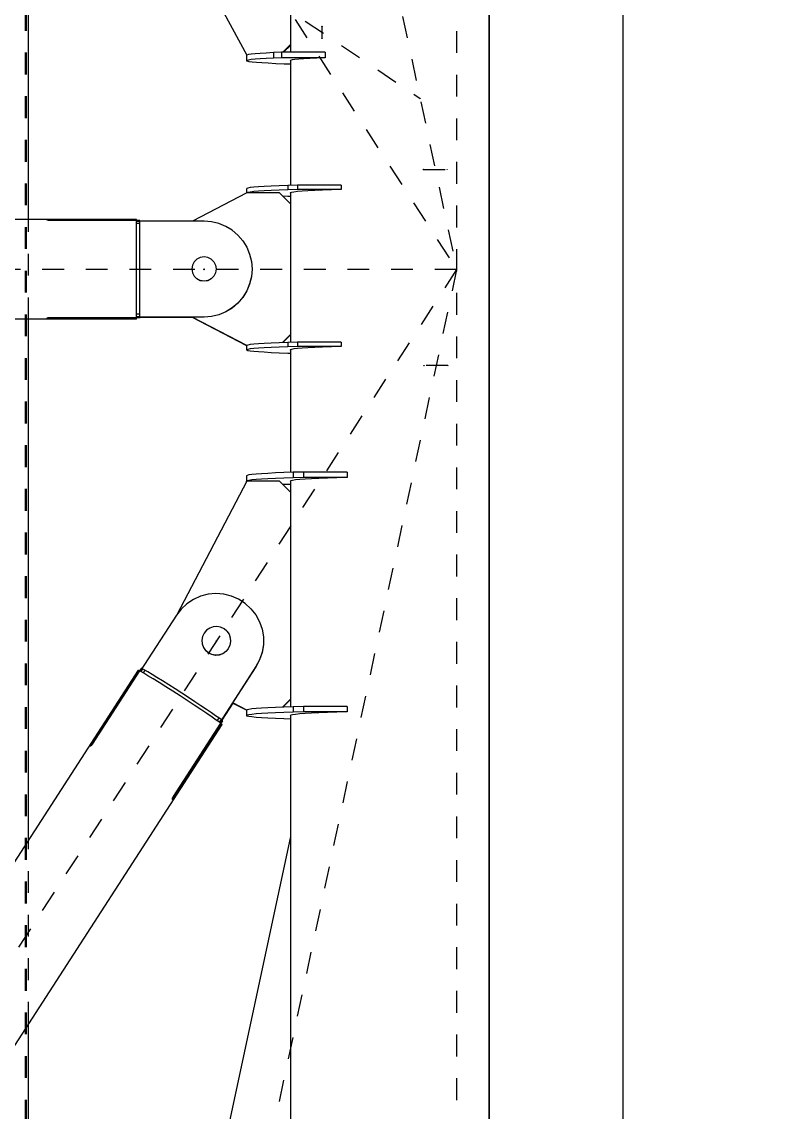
# Model space of a CAD drawing. Header units: millimetres. Extents: x 149919 to 150445, y 136651 to 136866.
# Drawn here: x 150263.52 to 150266.988, y 136771.112 to 136776.11 of the extents above; entities that cross this region are included whole.
import ezdxf

# ---------------------------------------------------------------- set-up
doc = ezdxf.new("R2010")
doc.units = ezdxf.units.MM
doc.header["$LTSCALE"] = 0.25
for name, pattern in [('CENTER', [50.8, 31.75, -6.35, 6.35, -6.35]), ('XKITLINE00', [0]), ('XKITLINE02', [4, 2, -2])]:
    doc.linetypes.add(name, pattern=pattern)
doc.layers.add('Wall', color=7, linetype='Continuous')

# ---------------------------------------------------------------- blocks, each defined once
blk = doc.blocks.new('çatıı')
at = {"color": 116, "linetype": 'XKITLINE02', "true_color": 0x136734}
for p, q in [((12172.31, 12049.63), (12172.31, 13721.24)), ((12172.84, 12049.63), (12172.84, 13721.24)), ((12173.69, 12437.44), (12173.69, 12483.11)), ((12173.69, 12114.46), (12173.69, 12198.64))]:
    blk.add_line(p, q, dxfattribs=at)
at = {"color": 8, "linetype": 'CENTER'}
for p, q in [((11840, 13280.27), (12370, 12460.27)), ((12195, 13280.27), (12370, 12460.27)), ((11919.13, 12831.09), (12353.27, 12538.65)), ((12370, 12689.51), (12370, 11020.27)), ((12308.29, 12571.71), (12308.29, 12566.2)), ((12354.73, 12506.11), (12365.69, 12506.13)), ((12370, 12460.27), (11840, 11640.27)), ((12370, 12460.27), (11840, 12460.27)), ((12370, 12460.27), (12196.44, 11647.05)), ((12254.2, 12460.14), (12254.2, 12460.41)), ((12366.06, 12416.17), (12355.1, 12416.16)), ((12259.8, 12289.94), (12259.8, 12289.61))]:
    blk.add_line(p, q, dxfattribs=at)
at = {"color": 8, "linetype": 'XKITLINE00'}
for p, q in [((12446.2, 12689.51), (12446.2, 11020.27)), ((12293.8, 12663.45), (12293.8, 12559.78)), ((12240.92, 12619.21), (12273.81, 12558.44)), ((12293.8, 12563.3), (12290.29, 12559.78)), ((12293.8, 12562.87), (12290.71, 12559.78)), ((12273.89, 12558.53), (12273.7, 12558.34)), ((12273.7, 12558.34), (12273.7, 12555.84)), ((12273.89, 12556.03), (12273.7, 12555.84)), ((12274.05, 12555.64), (12273.7, 12555.84)), ((12274.62, 12558.72), (12273.89, 12558.53)), ((12274.62, 12556.22), (12273.89, 12556.03)), ((12275.88, 12558.91), (12274.62, 12558.72)), ((12275.88, 12556.41), (12274.62, 12556.22)), ((12277.67, 12559.1), (12275.88, 12558.91)), ((12277.67, 12556.6), (12275.88, 12556.41)), ((12279.96, 12559.28), (12277.67, 12559.1)), ((12279.96, 12556.78), (12277.67, 12556.6)), ((12282.75, 12559.45), (12279.96, 12559.28)), ((12282.75, 12556.95), (12279.96, 12556.78)), ((12286.02, 12559.62), (12282.75, 12559.45)), ((12286.02, 12557.12), (12282.75, 12556.95)), ((12289.73, 12559.78), (12286.02, 12559.62)), ((12286.02, 12559.62), (12286.02, 12557.12)), ((12289.73, 12557.28), (12286.02, 12557.12)), ((12309.7, 12559.81), (12289.73, 12559.78)), ((12289.73, 12559.78), (12289.73, 12557.28)), ((12309.7, 12557.31), (12289.73, 12557.28)), ((12293.86, 12556.06), (12293.67, 12555.87)), ((12293.8, 12555.8), (12293.67, 12555.87)), ((12293.8, 12555.99), (12293.8, 12498.81)), ((12294.59, 12556.26), (12293.86, 12556.06)), ((12295.85, 12556.45), (12294.59, 12556.26)), ((12297.64, 12556.63), (12295.85, 12556.45)), ((12299.93, 12556.81), (12297.64, 12556.63)), ((12302.72, 12556.99), (12299.93, 12556.81)), ((12305.99, 12557.15), (12302.72, 12556.99)), ((12309.7, 12557.31), (12305.99, 12557.15)), ((12309.7, 12559.81), (12309.7, 12557.31)), ((12274.94, 12555.45), (12274.05, 12555.64)), ((12276.35, 12555.26), (12274.94, 12555.45)), ((12278.29, 12555.08), (12276.35, 12555.26)), ((12280.73, 12554.9), (12278.29, 12555.08)), ((12283.66, 12554.73), (12280.73, 12554.9)), ((12287.06, 12554.56), (12283.66, 12554.73)), ((12290.91, 12554.41), (12287.06, 12554.56)), ((12293.8, 12554.31), (12290.91, 12554.41)), ((12274.31, 12497.55), (12273.76, 12497.36)), ((12273.76, 12495.3), (12273.76, 12497.36)), ((12275.4, 12497.74), (12274.31, 12497.55)), ((12275.4, 12495.74), (12274.31, 12495.55)), ((12277.03, 12497.93), (12275.4, 12497.74)), ((12277.03, 12495.93), (12275.4, 12495.74)), ((12279.18, 12498.11), (12277.03, 12497.93)), ((12279.18, 12496.12), (12277.03, 12495.93)), ((12281.83, 12498.29), (12279.18, 12498.11)), ((12281.83, 12496.29), (12279.18, 12496.12)), ((12284.98, 12498.46), (12281.83, 12498.29)), ((12284.98, 12496.46), (12281.83, 12496.29)), ((12288.59, 12498.62), (12284.98, 12498.46)), ((12288.59, 12496.63), (12284.98, 12496.46)), ((12292.65, 12498.78), (12288.59, 12498.62)), ((12292.65, 12496.78), (12288.59, 12496.63)), ((12297.11, 12498.92), (12292.65, 12498.78)), ((12292.65, 12498.78), (12292.65, 12496.78)), ((12297.11, 12496.92), (12292.65, 12496.78)), ((12295.4, 12495.74), (12294.31, 12495.55)), ((12297.03, 12495.93), (12295.4, 12495.74)), ((12299.18, 12496.12), (12297.03, 12495.93)), ((12317.11, 12498.92), (12297.11, 12498.92)), ((12297.11, 12498.92), (12297.11, 12496.92)), ((12317.11, 12496.92), (12297.11, 12496.92)), ((12301.83, 12496.29), (12299.18, 12496.12)), ((12304.98, 12496.46), (12301.83, 12496.29)), ((12308.59, 12496.63), (12304.98, 12496.46)), ((12312.65, 12496.78), (12308.59, 12496.63)), ((12317.11, 12496.92), (12312.65, 12496.78)), ((12317.11, 12498.92), (12317.11, 12496.92)), ((12273.8, 12495.32), (12248.96, 12482.4)), ((12274.31, 12495.55), (12273.76, 12495.36)), ((12288.8, 12495.32), (12273.8, 12495.32)), ((12293.8, 12490.32), (12288.8, 12495.32)), ((12292.65, 12493.74), (12290.29, 12493.83)), ((12293.8, 12493.7), (12292.65, 12493.74)), ((12294.31, 12495.55), (12293.76, 12495.36)), ((12293.76, 12495.36), (12293.76, 12495.16)), ((12293.8, 12495.15), (12293.76, 12495.16)), ((12293.8, 12495.37), (12293.8, 12490.32)), ((12293.8, 12490.32), (12293.8, 12430.35)), ((12223.2, 12483.11), (11986.8, 12483.11)), ((12182.19, 12482.94), (12182.11, 12482.92)), ((12182.11, 12482.92), (12182.11, 12482.9)), ((12182.36, 12482.96), (12182.19, 12482.94)), ((12182.36, 12482.83), (12182.19, 12482.89)), ((12182.6, 12482.97), (12182.36, 12482.96)), ((12182.6, 12482.78), (12182.36, 12482.83)), ((12182.89, 12482.97), (12182.6, 12482.97)), ((12182.89, 12482.75), (12182.6, 12482.78)), ((12183.2, 12482.98), (12182.89, 12482.97)), ((12182.89, 12482.97), (12182.89, 12482.75)), ((12183.2, 12482.74), (12182.89, 12482.75)), ((12183.2, 12482.98), (12183.2, 12482.74)), ((12223.2, 12482.98), (12183.2, 12482.98)), ((12223.2, 12482.74), (12183.2, 12482.74)), ((12223.2, 12481.97), (12223.2, 12483.11)), ((12224.7, 12482.62), (12223.2, 12482.62)), ((12224.7, 12482.56), (12223.2, 12482.56)), ((12254.2, 12482.4), (12223.2, 12482.4)), ((12224.7, 12482.27), (12223.2, 12482.27)), ((12223.2, 12439.05), (12223.2, 12481.97)), ((12224.7, 12481.36), (12223.2, 12481.36)), ((12224.7, 12482.62), (12224.7, 12482.56)), ((12224.7, 12482.56), (12224.7, 12482.4)), ((12224.7, 12441.32), (12224.7, 12482.27)), ((12257.64, 12482.13), (12254.2, 12482.4)), ((12260.99, 12481.32), (12257.64, 12482.13)), ((12264.18, 12480), (12260.99, 12481.32)), ((12267.13, 12478.2), (12264.18, 12480)), ((12269.75, 12475.96), (12267.13, 12478.2)), ((12269.75, 12475.96), (12271.99, 12473.34)), ((12271.99, 12473.34), (12273.8, 12470.39)), ((12252.46, 12465.78), (12250.9, 12464.99)), ((12254.2, 12466.06), (12252.46, 12465.78)), ((12255.93, 12465.78), (12254.2, 12466.06)), ((12257.49, 12464.99), (12255.93, 12465.78)), ((12273.8, 12470.39), (12275.12, 12467.21)), ((12275.12, 12467.21), (12275.92, 12463.85)), ((12248.87, 12462.19), (12248.6, 12460.46)), ((12249.66, 12463.75), (12248.87, 12462.19)), ((12250.9, 12464.99), (12249.66, 12463.75)), ((12258.73, 12463.75), (12257.49, 12464.99)), ((12258.73, 12463.75), (12259.52, 12462.19)), ((12259.52, 12462.19), (12259.8, 12460.46)), ((12275.92, 12463.85), (12276.2, 12460.41)), ((12248.6, 12460.46), (12248.87, 12458.73)), ((12248.87, 12458.73), (12249.66, 12457.17)), ((12248.87, 12458.71), (12249.66, 12457.14)), ((12248.87, 12458.71), (12249.66, 12457.14)), ((12248.87, 12458.68), (12249.66, 12457.12)), ((12250.9, 12455.93), (12249.66, 12457.17)), ((12250.9, 12455.91), (12249.66, 12457.14)), ((12250.9, 12455.91), (12249.66, 12457.14)), ((12250.9, 12455.88), (12249.66, 12457.12)), ((12252.46, 12455.14), (12250.9, 12455.93)), ((12252.46, 12455.11), (12250.9, 12455.91)), ((12252.46, 12455.11), (12250.9, 12455.91)), ((12252.46, 12455.09), (12250.9, 12455.88)), ((12257.49, 12455.93), (12255.93, 12455.14)), ((12257.49, 12455.91), (12255.93, 12455.11)), ((12257.49, 12455.91), (12255.93, 12455.11)), ((12257.49, 12455.88), (12255.93, 12455.09)), ((12258.73, 12457.17), (12257.49, 12455.93)), ((12258.73, 12457.14), (12257.49, 12455.91)), ((12258.73, 12457.14), (12257.49, 12455.91)), ((12258.73, 12457.12), (12257.49, 12455.88)), ((12259.52, 12458.73), (12258.73, 12457.17)), ((12259.52, 12458.71), (12258.73, 12457.14)), ((12259.52, 12458.71), (12258.73, 12457.14)), ((12259.52, 12458.68), (12258.73, 12457.12)), ((12259.8, 12460.46), (12259.52, 12458.73)), ((12275.92, 12456.97), (12275.12, 12453.62)), ((12275.92, 12456.91), (12275.12, 12453.55)), ((12276.2, 12460.41), (12275.92, 12456.97)), ((12254.2, 12454.86), (12252.46, 12455.14)), ((12254.2, 12454.84), (12252.46, 12455.11)), ((12254.2, 12454.84), (12252.46, 12455.11)), ((12254.2, 12454.81), (12252.46, 12455.09)), ((12255.93, 12455.14), (12254.2, 12454.86)), ((12255.93, 12455.11), (12254.2, 12454.84)), ((12255.93, 12455.11), (12254.2, 12454.84)), ((12255.93, 12455.09), (12254.2, 12454.81)), ((12254.2, 12454.86), (12254.2, 12454.84)), ((12254.2, 12454.84), (12254.2, 12454.81)), ((12275.12, 12453.62), (12273.8, 12450.43)), ((12275.12, 12453.55), (12273.8, 12450.37)), ((12271.99, 12447.49), (12269.75, 12444.86)), ((12271.99, 12447.42), (12269.75, 12444.8)), ((12273.8, 12450.43), (12271.99, 12447.49)), ((12273.8, 12450.37), (12271.99, 12447.42)), ((12224.7, 12438.55), (12224.7, 12441.32)), ((12264.18, 12440.82), (12260.99, 12439.5)), ((12264.18, 12440.76), (12260.99, 12439.44)), ((12267.13, 12442.62), (12264.18, 12440.82)), ((12267.13, 12442.56), (12264.18, 12440.76)), ((12269.75, 12444.86), (12267.13, 12442.62)), ((12269.75, 12444.8), (12267.13, 12442.56)), ((12223.2, 12437.44), (11986.8, 12437.44)), ((12182.19, 12437.9), (12182.11, 12437.87)), ((12182.11, 12437.87), (12182.11, 12437.83)), ((12182.19, 12437.79), (12182.11, 12437.83)), ((12182.36, 12437.98), (12182.19, 12437.9)), ((12182.36, 12437.76), (12182.19, 12437.79)), ((12182.6, 12438.04), (12182.36, 12437.98)), ((12182.6, 12437.74), (12182.36, 12437.76)), ((12182.89, 12438.08), (12182.6, 12438.04)), ((12182.89, 12437.72), (12182.6, 12437.74)), ((12183.2, 12438.09), (12182.89, 12438.08)), ((12182.89, 12438.08), (12182.89, 12437.72)), ((12183.2, 12437.72), (12182.89, 12437.72)), ((12183.2, 12438.09), (12183.2, 12437.72)), ((12223.2, 12438.09), (12183.2, 12438.09)), ((12223.2, 12437.72), (12183.2, 12437.72)), ((12224.7, 12439.67), (12223.2, 12439.67)), ((12223.2, 12437.44), (12223.2, 12439.05)), ((12224.7, 12438.55), (12223.2, 12438.55)), ((12254.2, 12438.42), (12223.2, 12438.42)), ((12254.2, 12438.36), (12223.2, 12438.36)), ((12224.7, 12438.14), (12223.2, 12438.14)), ((12224.7, 12438), (12223.2, 12438)), ((12224.7, 12437.93), (12224.7, 12438.36)), ((12248.84, 12438.21), (12224.7, 12438.21)), ((12248.96, 12438.15), (12224.7, 12438.15)), ((12273.76, 12425.25), (12248.55, 12438.36)), ((12273.76, 12425.37), (12248.81, 12438.35)), ((12257.64, 12438.69), (12254.2, 12438.42)), ((12257.64, 12438.63), (12254.2, 12438.36)), ((12254.2, 12438.42), (12254.2, 12438.36)), ((12260.99, 12439.5), (12257.64, 12438.69)), ((12260.99, 12439.44), (12257.64, 12438.63)), ((12257.64, 12438.69), (12257.64, 12438.63)), ((12275.4, 12425.77), (12274.31, 12425.58)), ((12277.03, 12425.96), (12275.4, 12425.77)), ((12279.18, 12426.15), (12277.03, 12425.96)), ((12281.83, 12426.33), (12279.18, 12426.15)), ((12284.98, 12426.5), (12281.83, 12426.33)), ((12288.59, 12426.66), (12284.98, 12426.5)), ((12292.65, 12426.81), (12288.59, 12426.66)), ((12293.8, 12430.35), (12290.16, 12426.72)), ((12293.8, 12430.23), (12290.29, 12426.72)), ((12297.11, 12426.95), (12292.65, 12426.81)), ((12292.65, 12426.81), (12292.65, 12424.81)), ((12293.8, 12430.35), (12293.8, 12430.29)), ((12293.8, 12430.29), (12293.8, 12426.85)), ((12317.11, 12426.95), (12297.11, 12426.95)), ((12297.11, 12426.95), (12297.11, 12424.95)), ((12317.11, 12426.95), (12317.11, 12424.95)), ((12274.31, 12425.58), (12273.76, 12425.39)), ((12273.76, 12423.19), (12273.76, 12425.39)), ((12274.31, 12423.58), (12273.76, 12423.39)), ((12274.31, 12423), (12273.76, 12423.19)), ((12275.4, 12423.78), (12274.31, 12423.58)), ((12275.4, 12422.81), (12274.31, 12423)), ((12277.03, 12423.96), (12275.4, 12423.78)), ((12277.03, 12422.62), (12275.4, 12422.81)), ((12279.18, 12424.15), (12277.03, 12423.96)), ((12279.18, 12422.43), (12277.03, 12422.62)), ((12281.83, 12424.33), (12279.18, 12424.15)), ((12281.83, 12422.26), (12279.18, 12422.43)), ((12284.98, 12424.5), (12281.83, 12424.33)), ((12284.98, 12422.09), (12281.83, 12422.26)), ((12288.59, 12424.66), (12284.98, 12424.5)), ((12288.59, 12421.92), (12284.98, 12422.09)), ((12292.65, 12424.81), (12288.59, 12424.66)), ((12292.65, 12421.77), (12288.59, 12421.92)), ((12297.11, 12424.95), (12292.65, 12424.81)), ((12293.8, 12421.74), (12292.65, 12421.77)), ((12294.31, 12423.58), (12293.76, 12423.39)), ((12293.76, 12423.39), (12293.76, 12423.19)), ((12293.8, 12423.18), (12293.76, 12423.19)), ((12293.8, 12423.4), (12293.8, 12367.2)), ((12295.4, 12423.78), (12294.31, 12423.58)), ((12297.03, 12423.96), (12295.4, 12423.78)), ((12299.18, 12424.15), (12297.03, 12423.96)), ((12317.11, 12424.95), (12297.11, 12424.95)), ((12301.83, 12424.33), (12299.18, 12424.15)), ((12304.98, 12424.5), (12301.83, 12424.33)), ((12308.59, 12424.66), (12304.98, 12424.5)), ((12312.65, 12424.81), (12308.59, 12424.66)), ((12317.11, 12424.95), (12312.65, 12424.81)), ((12273.97, 12365.84), (12273.69, 12365.64)), ((12274.8, 12366.03), (12273.97, 12365.84)), ((12276.18, 12366.23), (12274.8, 12366.03)), ((12278.1, 12366.41), (12276.18, 12366.23)), ((12280.54, 12366.6), (12278.1, 12366.41)), ((12283.48, 12366.77), (12280.54, 12366.6)), ((12286.91, 12366.94), (12283.48, 12366.77)), ((12290.8, 12367.1), (12286.91, 12366.94)), ((12295.12, 12367.24), (12290.8, 12367.1)), ((12299.84, 12367.38), (12295.12, 12367.24)), ((12295.12, 12367.24), (12295.12, 12364.74)), ((12299.84, 12367.38), (12299.84, 12364.88)), ((12319.84, 12367.38), (12299.84, 12367.38)), ((12319.84, 12367.38), (12319.84, 12364.88)), ((12273.79, 12363.22), (12241.75, 12301.94)), ((12273.69, 12365.64), (12273.69, 12363.14)), ((12273.79, 12363.21), (12273.69, 12363.14)), ((12273.74, 12363.11), (12273.69, 12363.14)), ((12288.79, 12363.22), (12273.79, 12363.22)), ((12273.97, 12363.34), (12273.8, 12363.22)), ((12274.8, 12363.53), (12273.97, 12363.34)), ((12276.18, 12363.73), (12274.8, 12363.53)), ((12278.1, 12363.91), (12276.18, 12363.73)), ((12280.54, 12364.1), (12278.1, 12363.91)), ((12283.48, 12364.27), (12280.54, 12364.1)), ((12286.91, 12364.44), (12283.48, 12364.27)), ((12290.8, 12364.6), (12286.91, 12364.44)), ((12293.79, 12358.22), (12288.79, 12363.22)), ((12290.8, 12361.69), (12290.3, 12361.71)), ((12295.12, 12364.74), (12290.8, 12364.6)), ((12293.8, 12361.59), (12290.8, 12361.69)), ((12293.97, 12363.34), (12293.69, 12363.14)), ((12293.8, 12363.07), (12293.69, 12363.14)), ((12293.8, 12363.21), (12293.8, 12358.22)), ((12294.8, 12363.53), (12293.97, 12363.34)), ((12296.18, 12363.73), (12294.8, 12363.53)), ((12299.84, 12364.88), (12295.12, 12364.74)), ((12298.1, 12363.91), (12296.18, 12363.73)), ((12300.54, 12364.1), (12298.1, 12363.91)), ((12319.84, 12364.88), (12299.84, 12364.88)), ((12303.48, 12364.27), (12300.54, 12364.1)), ((12306.91, 12364.44), (12303.48, 12364.27)), ((12310.8, 12364.6), (12306.91, 12364.44)), ((12315.12, 12364.74), (12310.8, 12364.6)), ((12319.84, 12364.88), (12315.12, 12364.74)), ((12293.79, 12358.22), (12293.8, 12263.26)), ((12256.11, 12311.32), (12252.64, 12310.42)), ((12259.68, 12311.63), (12256.11, 12311.32)), ((12263.26, 12311.36), (12259.68, 12311.63)), ((12266.74, 12310.49), (12263.26, 12311.36)), ((12246.38, 12306.99), (12243.76, 12304.55)), ((12249.37, 12308.97), (12246.38, 12306.99)), ((12252.64, 12310.42), (12249.37, 12308.97)), ((12270.03, 12309.07), (12266.74, 12310.49)), ((12273.04, 12307.13), (12270.03, 12309.07)), ((12275.69, 12304.71), (12273.04, 12307.13)), ((12241.57, 12301.71), (12224.98, 12276.06)), ((12243.76, 12304.55), (12241.57, 12301.71)), ((12275.69, 12304.71), (12277.9, 12301.9)), ((12277.9, 12301.9), (12279.62, 12298.76)), ((12256.79, 12295.84), (12255.37, 12294.86)), ((12258.41, 12296.42), (12256.79, 12295.84)), ((12260.13, 12296.56), (12258.41, 12296.42)), ((12261.82, 12296.25), (12260.13, 12296.56)), ((12263.38, 12295.51), (12261.82, 12296.25)), ((12279.62, 12298.76), (12280.8, 12295.38)), ((12253.51, 12291.99), (12253.2, 12290.3)), ((12254.25, 12293.55), (12253.51, 12291.99)), ((12255.37, 12294.86), (12254.25, 12293.55)), ((12264.69, 12294.39), (12263.38, 12295.51)), ((12264.69, 12294.39), (12265.67, 12292.98)), ((12265.67, 12292.98), (12266.25, 12291.35)), ((12266.25, 12291.35), (12266.39, 12289.64)), ((12280.8, 12295.38), (12281.41, 12291.84)), ((12281.41, 12291.84), (12281.43, 12288.26)), ((12253.2, 12290.3), (12253.34, 12288.58)), ((12253.34, 12288.58), (12253.92, 12286.96)), ((12253.92, 12286.96), (12254.9, 12285.54)), ((12253.92, 12286.93), (12254.9, 12285.52)), ((12265.34, 12286.39), (12264.22, 12285.07)), ((12265.34, 12286.36), (12264.22, 12285.05)), ((12266.08, 12287.94), (12265.34, 12286.39)), ((12266.08, 12287.92), (12265.34, 12286.36)), ((12265.34, 12286.39), (12265.34, 12286.36)), ((12266.39, 12289.64), (12266.08, 12287.94)), ((12281.43, 12288.26), (12280.86, 12284.73)), ((12281.43, 12288.19), (12280.86, 12284.65)), ((12256.21, 12284.43), (12254.9, 12285.54)), ((12256.21, 12284.4), (12254.9, 12285.52)), ((12256.21, 12284.43), (12256.21, 12284.4)), ((12257.77, 12283.69), (12256.21, 12284.43)), ((12257.77, 12283.66), (12256.21, 12284.4)), ((12259.47, 12283.38), (12257.77, 12283.69)), ((12259.47, 12283.35), (12257.77, 12283.66)), ((12261.18, 12283.52), (12259.47, 12283.38)), ((12261.18, 12283.49), (12259.47, 12283.35)), ((12262.81, 12284.1), (12261.18, 12283.52)), ((12262.81, 12284.07), (12261.18, 12283.49)), ((12264.22, 12285.07), (12262.81, 12284.1)), ((12264.22, 12285.05), (12262.81, 12284.07)), ((12279.71, 12281.33), (12278.02, 12278.17)), ((12279.71, 12281.26), (12278.02, 12278.1)), ((12280.86, 12284.73), (12279.71, 12281.33)), ((12280.86, 12284.65), (12279.71, 12281.26)), ((12279.71, 12281.33), (12279.71, 12281.26)), ((12224, 12276.48), (11947.61, 11848.86)), ((12224.21, 12276.43), (12202.5, 12242.85)), ((12224.66, 12276.22), (12202.95, 12242.64)), ((12224.21, 12276.43), (12224, 12276.48)), ((12224.62, 12276.17), (12224.21, 12276.43)), ((12225.4, 12277.36), (12224.66, 12276.22)), ((12225.15, 12275.97), (12224.66, 12276.22)), ((12225.44, 12277.38), (12224.68, 12276.21)), ((12225.56, 12277.34), (12224.79, 12276.15)), ((12226.57, 12275.16), (12225.15, 12275.97)), ((12226, 12277.14), (12225.22, 12275.93)), ((12225.44, 12277.38), (12225.4, 12277.36)), ((12225.56, 12277.34), (12225.44, 12277.38)), ((12225.74, 12277.23), (12225.56, 12277.34)), ((12227.02, 12276.59), (12226, 12277.14)), ((12227.02, 12276.59), (12226.22, 12275.36)), ((12228.49, 12275.73), (12227.02, 12276.59)), ((12278.02, 12278.17), (12261.44, 12252.51)), ((12278.02, 12278.1), (12261.47, 12252.49)), ((12278.02, 12278.17), (12278.02, 12278.1)), ((12228.49, 12274.02), (12226.57, 12275.16)), ((12230.38, 12274.6), (12228.49, 12275.73)), ((12230.85, 12272.58), (12228.49, 12274.02)), ((12232.63, 12273.22), (12230.38, 12274.6)), ((12233.59, 12270.88), (12230.85, 12272.58)), ((12235.2, 12271.62), (12232.63, 12273.22)), ((12236.63, 12268.97), (12233.59, 12270.88)), ((12238, 12269.86), (12235.2, 12271.62)), ((12239.86, 12266.92), (12236.63, 12268.97)), ((12240.96, 12267.97), (12238, 12269.86)), ((12243.19, 12264.78), (12239.86, 12266.92)), ((12244, 12266.01), (12240.96, 12267.97)), ((12247.05, 12264.04), (12244, 12266.01)), ((12246.52, 12262.61), (12243.19, 12264.78)), ((12249.75, 12260.49), (12246.52, 12262.61)), ((12250.01, 12262.1), (12247.05, 12264.04)), ((12252.81, 12260.25), (12250.01, 12262.1)), ((12267.38, 12261.45), (12262.31, 12253.61)), ((12267.41, 12261.43), (12262.35, 12253.59)), ((12273.7, 12258.17), (12267.29, 12261.49)), ((12273.8, 12258.27), (12267.37, 12261.6)), ((12293.8, 12263.26), (12290.15, 12259.62)), ((12293.8, 12263.11), (12290.3, 12259.62)), ((12293.8, 12263.26), (12293.8, 12263.19)), ((12293.8, 12263.19), (12293.8, 12259.75)), ((12252.79, 12258.49), (12249.75, 12260.49)), ((12255.53, 12256.65), (12252.79, 12258.49)), ((12255.38, 12258.53), (12252.81, 12260.25)), ((12257.63, 12257), (12255.38, 12258.53)), ((12257.89, 12255.03), (12255.53, 12256.65)), ((12259.52, 12255.69), (12257.63, 12257)), ((12273.8, 12258.26), (12273.7, 12258.19)), ((12273.7, 12258.19), (12273.7, 12255.69)), ((12273.97, 12255.89), (12273.7, 12255.69)), ((12273.97, 12258.39), (12273.8, 12258.27)), ((12273.8, 12258.27), (12273.8, 12258.26)), ((12273.8, 12258.27), (12273.8, 12258.27)), ((12274.8, 12258.58), (12273.97, 12258.39)), ((12274.8, 12256.08), (12273.97, 12255.89)), ((12276.18, 12258.77), (12274.8, 12258.58)), ((12276.18, 12256.28), (12274.8, 12256.08)), ((12278.1, 12258.96), (12276.18, 12258.77)), ((12278.1, 12256.46), (12276.18, 12256.28)), ((12280.54, 12259.14), (12278.1, 12258.96)), ((12280.54, 12256.65), (12278.1, 12256.46)), ((12283.48, 12259.32), (12280.54, 12259.14)), ((12283.48, 12256.82), (12280.54, 12256.65)), ((12286.91, 12259.49), (12283.48, 12259.32)), ((12286.91, 12256.99), (12283.48, 12256.82)), ((12290.8, 12259.64), (12286.91, 12259.49)), ((12290.8, 12257.15), (12286.91, 12256.99)), ((12295.12, 12259.79), (12290.8, 12259.64)), ((12295.12, 12257.29), (12290.8, 12257.15)), ((12293.97, 12255.89), (12293.7, 12255.69)), ((12294.8, 12256.08), (12293.97, 12255.89)), ((12296.18, 12256.28), (12294.8, 12256.08)), ((12299.84, 12259.93), (12295.12, 12259.79)), ((12295.12, 12259.79), (12295.12, 12257.29)), ((12299.84, 12257.43), (12295.12, 12257.29)), ((12298.1, 12256.46), (12296.18, 12256.28)), ((12300.54, 12256.65), (12298.1, 12256.46)), ((12299.84, 12259.93), (12299.84, 12257.43)), ((12319.84, 12259.93), (12299.84, 12259.93)), ((12319.84, 12257.43), (12299.84, 12257.43)), ((12303.48, 12256.82), (12300.54, 12256.65)), ((12306.91, 12256.99), (12303.48, 12256.82)), ((12310.8, 12257.15), (12306.91, 12256.99)), ((12315.12, 12257.29), (12310.8, 12257.15)), ((12319.84, 12257.43), (12315.12, 12257.29)), ((12319.84, 12259.93), (12319.84, 12257.43)), ((12262.38, 12251.69), (11985.99, 11824.07)), ((12261.72, 12252.29), (12240.02, 12218.7)), ((12262.17, 12251.92), (12240.46, 12218.33)), ((12259.81, 12253.7), (12257.89, 12255.03)), ((12260.99, 12254.65), (12259.52, 12255.69)), ((12261.23, 12252.68), (12259.81, 12253.7)), ((12260.99, 12254.65), (12260.2, 12253.42)), ((12262, 12253.89), (12260.99, 12254.65)), ((12262, 12253.89), (12261.22, 12252.68)), ((12261.72, 12252.29), (12261.23, 12252.68)), ((12262.45, 12253.52), (12261.67, 12252.32)), ((12262.17, 12251.92), (12261.69, 12252.23)), ((12262.57, 12253.4), (12261.78, 12252.17)), ((12262.61, 12253.33), (12261.84, 12252.13)), ((12262.17, 12251.92), (12262.38, 12251.69)), ((12262.45, 12253.52), (12262.23, 12253.66)), ((12262.45, 12253.52), (12262.57, 12253.4)), ((12262.57, 12253.4), (12262.61, 12253.33)), ((12273.97, 12255.5), (12273.7, 12255.69)), ((12274.8, 12255.3), (12273.97, 12255.5)), ((12276.18, 12255.11), (12274.8, 12255.3)), ((12278.1, 12254.92), (12276.18, 12255.11)), ((12280.54, 12254.74), (12278.1, 12254.92)), ((12283.48, 12254.56), (12280.54, 12254.74)), ((12286.91, 12254.4), (12283.48, 12254.56)), ((12290.8, 12254.24), (12286.91, 12254.4)), ((12293.8, 12254.14), (12290.8, 12254.24)), ((12293.8, 12255.62), (12293.7, 12255.69)), ((12293.8, 12255.76), (12293.8, 11678.81)), ((12201.92, 12241.85), (12201.87, 12241.73)), ((12201.87, 12241.73), (12201.91, 12241.66)), ((12202.02, 12241.66), (12201.91, 12241.66)), ((12202.02, 12242.04), (12201.92, 12241.85)), ((12202.15, 12242.28), (12202.02, 12242.04)), ((12202.16, 12241.74), (12202.02, 12241.66)), ((12202.32, 12242.55), (12202.15, 12242.28)), ((12202.34, 12241.88), (12202.16, 12241.74)), ((12202.5, 12242.85), (12202.32, 12242.55)), ((12202.71, 12242.3), (12202.32, 12242.55)), ((12202.54, 12242.09), (12202.34, 12241.88)), ((12202.91, 12242.58), (12202.5, 12242.85)), ((12202.75, 12242.35), (12202.54, 12242.09)), ((12202.95, 12242.64), (12202.75, 12242.35)), ((12239.59, 12217.83), (12239.54, 12217.6)), ((12239.54, 12217.6), (12239.54, 12217.43)), ((12239.54, 12217.43), (12239.59, 12217.33)), ((12239.69, 12218.1), (12239.59, 12217.83)), ((12239.67, 12217.31), (12239.59, 12217.33)), ((12239.78, 12217.4), (12239.68, 12217.32)), ((12239.84, 12218.4), (12239.69, 12218.1)), ((12239.92, 12217.56), (12239.78, 12217.4)), ((12240.27, 12218.04), (12239.81, 12218.34)), ((12240.02, 12218.7), (12239.84, 12218.4)), ((12240.08, 12217.78), (12239.92, 12217.56)), ((12240.46, 12218.33), (12239.98, 12218.64)), ((12240.27, 12218.04), (12240.08, 12217.78)), ((12240.46, 12218.33), (12240.27, 12218.04)), ((12293.8, 12200.34), (12263.9, 12060.27))]:
    blk.add_line(p, q, dxfattribs=at)
at = {"color": 7, "linetype": 'XKITLINE00'}
for p, q in [((12173.69, 12483.11), (12173.69, 12643.17)), ((12173.69, 12198.64), (12173.69, 12437.44)), ((12173.69, 12049.63), (12173.69, 12114.46))]:
    blk.add_line(p, q, dxfattribs=at)
at = {"color": 8, "linetype": 'XKITLINE00'}
for centre in [(12308.29, 12571.71), (12308.29, 12566.2), (12353.27, 12538.65), (12354.73, 12506.11), (12365.69, 12506.13), (12254.2, 12460.41), (12254.2, 12460.14), (12370, 12460.27), (12370, 12460.27), (12370, 12460.27), (12370, 12460.27), (12370, 12460.27), (12355.1, 12416.16), (12366.06, 12416.17), (12259.8, 12289.94), (12259.8, 12289.61)]:
    blk.add_circle(centre, 0.05, dxfattribs=at)

msp = doc.modelspace()

# ---------------------------------------------------------------- block references
at = {"xscale": 0.009999943142843078, "yscale": 0.009999943142843078, "zscale": 0.009999943142843078}
msp.add_blockref('çatıı', (150141.8141, 136650.3731), dxfattribs=at)

# ---------------------------------------------------------------- meshes
at = {"layer": 'Wall'}
mesh = msp.add_polyface(dxfattribs=at)
corners = [(150370.6634, 136778.7344), (150370.6634, 136778.7344, 0.2), (150370.6634, 136724.5744), (150370.6634, 136724.5744, 0.2), (150265.6634, 136724.5744), (150265.6634, 136724.5744, 0.2), (150265.6634, 136792.5744), (150265.6634, 136792.5744, 0.2), (150370.6634, 136792.5744), (150370.6634, 136792.5744, 0.2), (150370.6634, 136778.7344), (150370.6634, 136778.7344, 0.2)]
mesh.append_faces([[corners[k] for k in face] for face in [(0, 1, 3, 2), (2, 3, 5, 4), (4, 5, 7, 6), (6, 7, 9, 8), (8, 9, 11, 10)]], dxfattribs={"color": 7})
mesh = msp.add_polyface(dxfattribs=at)
corners = [(150265.6634, 136738.4144), (150265.6634, 136738.4144, 0.2), (150282.1634, 136738.4144), (150282.1634, 136738.4144, 0.2), (150282.1634, 136751.2619), (150282.1634, 136751.2619, 0.2), (150283.5634, 136752.5654), (150283.5634, 136752.5654, 0.2), (150284.6621, 136754.1313), (150284.6621, 136754.1313, 0.2), (150285.4109, 136755.8913), (150285.4109, 136755.8913, 0.2), (150285.7784, 136757.7688), (150285.7784, 136757.7688, 0.2), (150285.7459, 136759.6813), (150285.7459, 136759.6813, 0.2), (150285.3184, 136761.5457), (150285.3184, 136761.5457, 0.2), (150284.5109, 136763.2801), (150284.5109, 136763.2801, 0.2), (150283.3609, 136764.8088), (150283.3609, 136764.8088, 0.2), (150282.1634, 136765.8869), (150282.1634, 136765.8869, 0.2), (150282.1634, 136778.7344), (150282.1634, 136778.7344, 0.2), (150265.6634, 136778.7344), (150265.6634, 136778.7344, 0.2)]
mesh.append_faces([[corners[k] for k in face] for face in [(0, 1, 3, 2), (2, 3, 5, 4), (4, 5, 7, 6), (6, 7, 9, 8), (8, 9, 11, 10), (10, 11, 13, 12), (12, 13, 15, 14), (14, 15, 17, 16), (16, 17, 19, 18), (18, 19, 21, 20), (20, 21, 23, 22), (22, 23, 25, 24), (24, 25, 27, 26)]], dxfattribs={"color": 7})

doc.saveas('drawing.dxf')
